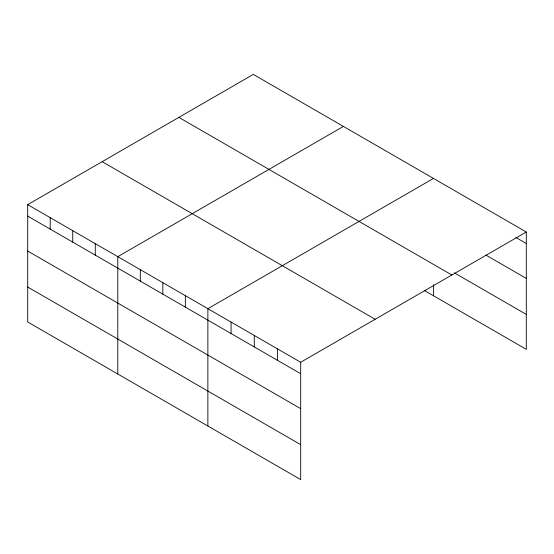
<?xml version="1.0" encoding="UTF-8"?>
<svg xmlns="http://www.w3.org/2000/svg" width="554" height="554" viewBox="0 0 554 554"><rect width="100%" height="100%" fill="white"/><g stroke="black" fill="none" stroke-linecap="round" stroke-linejoin="round"><path stroke-width="0.83" d="M424.766 290.718L526.3 349.339L526.3 232.015L253.31 74.402L27.7 204.661L27.7 321.985L300.69 479.598L300.69 362.268L27.7 204.661M343.397 126.416L117.787 256.668L117.787 373.998M433.484 178.423L207.875 308.682L207.875 426.012M300.69 362.268L526.3 232.015M515.822 237.417L526.3 243.469M485.879 255.069L526.3 278.406M454.439 272.914L526.3 314.402M178.859 117.386L451.849 274.999M102.151 161.678L375.141 319.284M27.7 216.115L300.69 373.721M27.7 251.052L300.69 408.658M27.7 287.048L300.69 444.654M433.484 284.673L433.484 295.753M277.485 348.875L277.485 360.322M254.279 335.475L254.279 346.929M231.073 322.075L231.073 333.529M185.348 295.677L185.348 307.131M162.828 282.678L162.828 294.132M140.307 269.673L140.307 281.127M95.267 243.67L95.267 255.124M72.74 230.665L72.74 242.119M50.22 217.66L50.22 229.114"/></g></svg>
